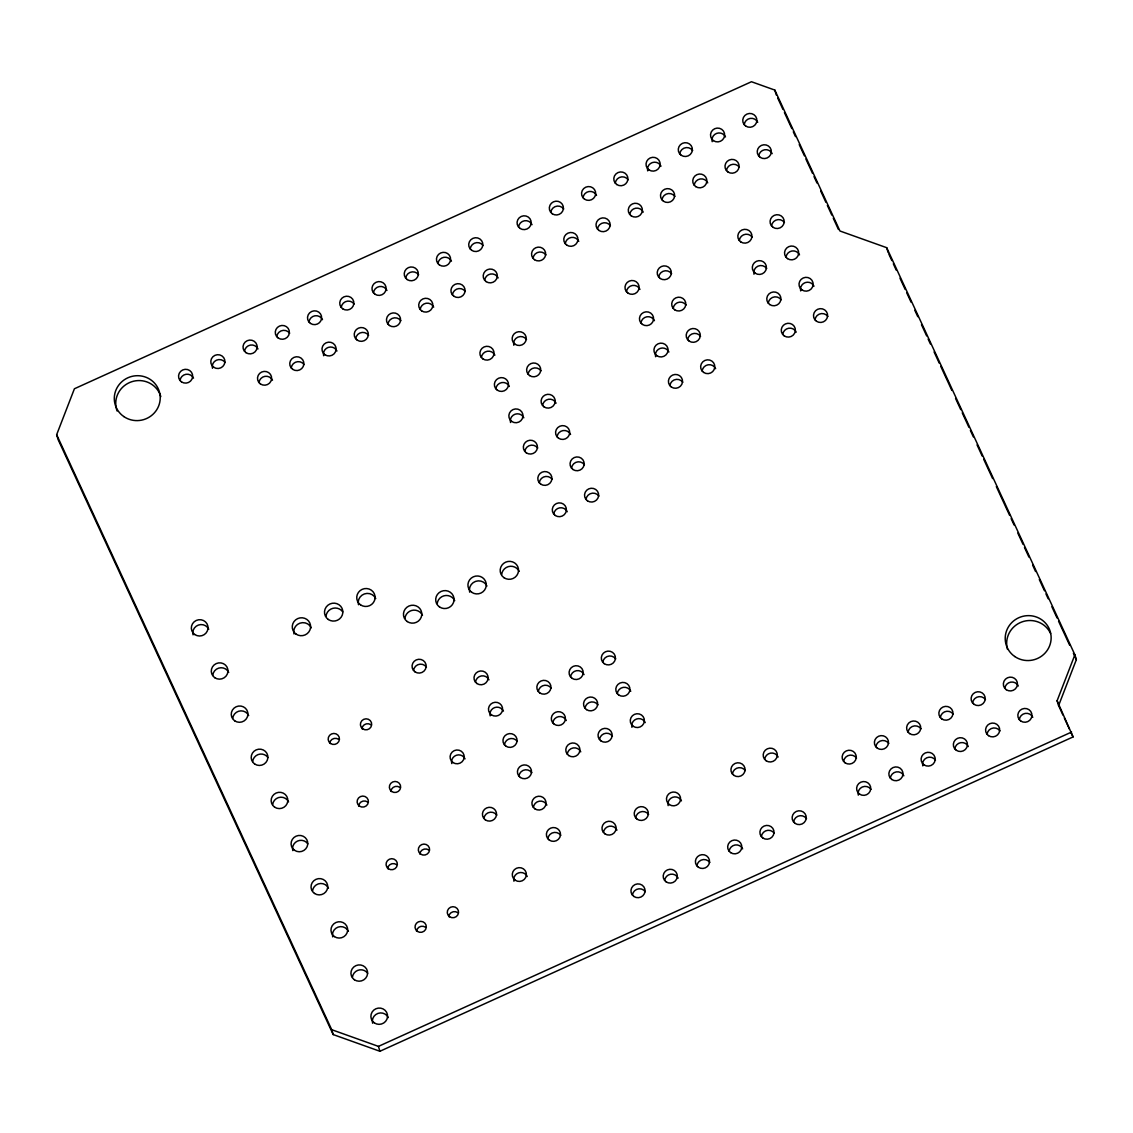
<?xml version="1.0" encoding="UTF-8"?>
<svg xmlns="http://www.w3.org/2000/svg" width="1133" height="1133" viewBox="0 0 1133 1133"><rect width="100%" height="100%" fill="white"/><g stroke="black" fill="none" stroke-linecap="round" stroke-linejoin="round"><path stroke-width="1.5" d="M1074.891 654.789L1057.117 700.732L1073.064 736.932L379.909 1051.268L333.187 1034.571L58.109 439.576L56.65 434.704L74.41 388.761L751.462 81.732L774.816 90.073L839.964 231.005L886.686 247.688L1074.891 654.789L1076.35 659.675L1058.59 705.604L1062.924 715.008M56.65 434.704L331.714 1029.699L378.436 1046.382L1071.606 732.045M888.881 254.174L891.855 260.59M893.328 263.791L896.288 270.206M899.999 278.222L905.182 289.439M906.669 292.64L911.116 302.256M914.813 310.272L917.787 316.688M921.483 324.704L926.681 335.92M928.154 339.121L930.377 343.936M934.088 351.938L939.271 363.169M940.758 366.37L951.862 390.418M955.572 398.419L960.756 409.65M962.243 412.851L968.913 427.268M970.386 430.483L973.36 436.885M977.057 444.901L982.24 456.117M983.727 459.332L992.621 478.565M996.332 486.581L1009.659 515.43M1011.146 518.631L1014.106 525.046M1017.816 533.062L1023 544.279M1024.487 547.48L1028.934 557.096M1032.63 565.112L1035.59 571.528M1039.301 579.529L1044.484 590.76M1045.971 593.961L1048.195 598.762M1051.891 606.778L1057.089 618.009M1058.562 621.21L1069.679 645.244M1073.39 653.259L1076.35 659.675M777.762 98.16L782.945 109.377M784.418 112.578L791.825 128.595M793.298 131.796L795.522 136.597M799.232 144.599L804.416 155.816M805.889 159.017L812.559 173.42M814.032 176.635L816.992 183.036M820.703 191.038L825.886 202.255M827.359 205.455L831.806 215.058M833.279 218.258L838.462 229.475M1064.383 718.138L1069.439 729.1M1070.897 732.23L1073.064 736.932M1057.117 700.732L1058.59 705.604M886.686 247.688L888.145 252.574M774.816 90.073L776.275 94.96M378.436 1046.382L379.909 1051.268M331.714 1029.699L333.187 1034.571M702.148 371.015A7.081 6.897 -16.7 0 1 715.631 368.692M669.915 385.631A7.081 6.897 -16.7 0 1 682.788 382.274M687.674 339.702A7.081 6.897 -16.7 0 1 700.562 336.345M655.61 356.725A7.081 6.897 -16.7 0 1 660.128 348.426A7.081 6.897 -16.7 0 1 668.909 351.995M673.2 308.388A7.081 6.897 -16.7 0 1 686.074 305.032M640.952 323.004A7.081 6.897 -16.7 0 1 654.435 320.681M658.712 277.061A7.081 6.897 -16.7 0 1 671.6 273.704M626.478 291.691A7.081 6.897 -16.7 0 1 639.961 289.368M668.144 805.605A7.081 6.897 -16.7 0 1 672.662 797.306A7.081 6.897 -16.7 0 1 681.443 800.875M635.712 817.828A7.081 6.897 -16.7 0 1 648.6 814.471M603.478 832.443A7.081 6.897 -16.7 0 1 616.961 830.121M475.492 682.137A7.081 6.897 -16.7 0 1 488.974 679.814M490.15 715.858A7.081 6.897 -16.7 0 1 494.668 707.573A7.081 6.897 -16.7 0 1 503.449 711.127M504.454 744.778A7.081 6.897 -16.7 0 1 517.328 741.421M518.928 776.091A7.081 6.897 -16.7 0 1 531.816 772.734M533.402 807.404A7.081 6.897 -16.7 0 1 546.885 805.081M547.876 838.717A7.081 6.897 -16.7 0 1 560.764 835.361M599.527 739.537A7.081 6.897 -16.7 0 1 612.415 736.181M585.053 708.224A7.081 6.897 -16.7 0 1 597.941 704.868M570.565 676.911A7.081 6.897 -16.7 0 1 584.047 674.588M513.943 881.219A7.081 6.897 -16.7 0 1 518.475 872.92A7.081 6.897 -16.7 0 1 527.242 876.489M212.466 368.282A7.081 6.897 -16.7 0 1 225.17 362.518M180.048 380.504A7.081 6.897 -16.7 0 1 193.516 378.167M373.479 292.781A7.081 6.897 -16.7 0 1 386.962 290.445M341.245 307.397A7.081 6.897 -16.7 0 1 354.133 304.041M308.997 322.013A7.081 6.897 -16.7 0 1 322.48 319.69M758.728 155.957A7.081 6.897 -16.7 0 1 772.196 153.635M726.48 170.573A7.081 6.897 -16.7 0 1 739.367 167.217M694.246 185.189A7.081 6.897 -16.7 0 1 707.728 182.866M661.998 199.819A7.081 6.897 -16.7 0 1 674.886 196.462M629.764 214.434A7.081 6.897 -16.7 0 1 643.247 212.112M597.516 229.064A7.081 6.897 -16.7 0 1 610.404 225.694M565.282 243.68A7.081 6.897 -16.7 0 1 578.765 241.357M533.048 258.296A7.081 6.897 -16.7 0 1 545.922 254.939M484.683 280.233A7.081 6.897 -16.7 0 1 498.166 277.911M452.435 294.849A7.081 6.897 -16.7 0 1 465.323 291.493M420.201 309.465A7.081 6.897 -16.7 0 1 433.684 307.142M387.968 324.095A7.081 6.897 -16.7 0 1 400.841 320.738M355.72 338.71A7.081 6.897 -16.7 0 1 368.607 335.354M323.656 355.734A7.081 6.897 -16.7 0 1 328.188 347.434A7.081 6.897 -16.7 0 1 336.954 351.003M291.238 367.956A7.081 6.897 -16.7 0 1 304.126 364.599M259.004 382.572A7.081 6.897 -16.7 0 1 272.487 380.249M739.311 240.522A7.081 6.897 -16.7 0 1 752.199 237.165M437.196 603.677A9.206 8.965 -16.7 0 1 454.715 600.66M664.674 880.454A7.081 6.897 -16.7 0 1 678.157 878.132M696.908 865.839A7.081 6.897 -16.7 0 1 709.796 862.482M858.29 795.139A7.081 6.897 -16.7 0 1 871.008 789.375M890.354 778.116A7.081 6.897 -16.7 0 1 903.837 775.793M954.836 748.871A7.081 6.897 -16.7 0 1 968.318 746.548M922.772 765.894A7.081 6.897 -16.7 0 1 935.476 760.13M987.07 734.255A7.081 6.897 -16.7 0 1 999.957 730.898M1019.318 719.625A7.081 6.897 -16.7 0 1 1032.8 717.302M843.632 761.418A7.081 6.897 -16.7 0 1 856.52 758.062M875.88 746.803A7.081 6.897 -16.7 0 1 888.768 743.446M940.362 717.557A7.081 6.897 -16.7 0 1 953.25 714.201M908.114 732.173A7.081 6.897 -16.7 0 1 921.002 728.816M1004.844 688.312A7.081 6.897 -16.7 0 1 1018.312 685.989M972.596 702.942A7.081 6.897 -16.7 0 1 985.483 699.585M244.53 351.258A7.081 6.897 -16.7 0 1 257.998 348.936M679.758 153.876A7.081 6.897 -16.7 0 1 692.645 150.519M615.29 183.121A7.081 6.897 -16.7 0 1 628.164 179.765M647.708 170.899A7.081 6.897 -16.7 0 1 652.226 162.614A7.081 6.897 -16.7 0 1 661.006 166.183M550.808 212.367A7.081 6.897 -16.7 0 1 563.696 209.01M583.042 197.737A7.081 6.897 -16.7 0 1 596.524 195.414M470.209 248.92A7.081 6.897 -16.7 0 1 483.097 245.549M518.56 226.982A7.081 6.897 -16.7 0 1 532.043 224.66M405.727 278.151A7.081 6.897 -16.7 0 1 418.615 274.795M437.961 263.536A7.081 6.897 -16.7 0 1 451.444 261.213M332.705 936.906A8.37 8.143 -16.7 0 1 338.045 927.12A8.37 8.143 -16.7 0 1 348.412 931.326M272.642 804.614A8.37 8.143 -16.7 0 1 288.561 801.881M312.538 890.92A8.37 8.143 -16.7 0 1 328.457 888.173M292.796 850.614A8.37 8.143 -16.7 0 1 307.808 843.802M252.687 761.475A8.37 8.143 -16.7 0 1 267.912 757.51M232.732 718.322A8.37 8.143 -16.7 0 1 248.665 715.574M372.601 1023.212A8.37 8.143 -16.7 0 1 377.94 1013.412A8.37 8.143 -16.7 0 1 388.307 1017.632M352.434 977.227A8.37 8.143 -16.7 0 1 367.659 973.261M193.049 634.848A8.37 8.143 -16.7 0 1 198.388 625.062A8.37 8.143 -16.7 0 1 208.755 629.268M212.792 675.169A8.37 8.143 -16.7 0 1 228.71 672.421M469.671 592.177A9.206 8.965 -16.7 0 1 475.548 581.399A9.206 8.965 -16.7 0 1 486.949 586.03M501.678 574.431A9.206 8.965 -16.7 0 1 519.183 571.414M293.999 633.97A9.206 8.965 -16.7 0 1 299.863 623.192A9.206 8.965 -16.7 0 1 311.278 627.824M325.992 616.225A9.206 8.965 -16.7 0 1 342.747 611.862M358.481 604.725A9.206 8.965 -16.7 0 1 364.344 593.947A9.206 8.965 -16.7 0 1 375.745 598.578M404.963 618.292A9.206 8.965 -16.7 0 1 422.467 615.276M761.39 836.593A7.081 6.897 -16.7 0 1 774.278 833.237M729.156 851.223A7.081 6.897 -16.7 0 1 742.639 848.886M632.441 895.084A7.081 6.897 -16.7 0 1 645.314 891.713M276.764 336.643A7.081 6.897 -16.7 0 1 289.651 333.286M712.19 141.667A7.081 6.897 -16.7 0 1 716.707 133.368A7.081 6.897 -16.7 0 1 725.488 136.937M744.239 124.644A7.081 6.897 -16.7 0 1 757.722 122.307M793.638 821.977A7.081 6.897 -16.7 0 1 806.526 818.621M538.331 691.527A7.081 6.897 -16.7 0 1 551.219 688.17M631.945 727.315A7.081 6.897 -16.7 0 1 636.463 719.03A7.081 6.897 -16.7 0 1 645.244 722.599M602.813 662.281A7.081 6.897 -16.7 0 1 615.701 658.924M617.287 693.608A7.081 6.897 -16.7 0 1 630.769 691.272M451.755 763.571A7.081 6.897 -16.7 0 1 456.287 755.286A7.081 6.897 -16.7 0 1 465.054 758.841M483.918 818.479A7.081 6.897 -16.7 0 1 496.806 815.123M413.545 670.467A7.081 6.897 -16.7 0 1 426.433 667.11M513.816 345.268A7.081 6.897 -16.7 0 1 526.519 339.503M586.016 499.441A7.081 6.897 -16.7 0 1 598.904 496.084M481.398 357.476A7.081 6.897 -16.7 0 1 494.88 355.153M553.782 514.056A7.081 6.897 -16.7 0 1 567.265 511.734M732.442 773.966A7.081 6.897 -16.7 0 1 745.33 770.61M764.676 759.351A7.081 6.897 -16.7 0 1 778.159 757.014M495.872 388.789A7.081 6.897 -16.7 0 1 509.354 386.466M510.53 422.51A7.081 6.897 -16.7 0 1 515.048 414.225A7.081 6.897 -16.7 0 1 523.828 417.78M528.12 374.173A7.081 6.897 -16.7 0 1 540.993 370.817M524.834 451.43A7.081 6.897 -16.7 0 1 537.708 448.073M542.594 405.487A7.081 6.897 -16.7 0 1 556.076 403.164M539.308 482.743A7.081 6.897 -16.7 0 1 552.196 479.386M557.068 436.8A7.081 6.897 -16.7 0 1 570.55 434.477M571.542 468.127A7.081 6.897 -16.7 0 1 584.43 464.757M567.279 754.153A7.081 6.897 -16.7 0 1 580.762 751.83M552.805 722.84A7.081 6.897 -16.7 0 1 566.288 720.517M419.805 853.999A5.665 5.509 -16.7 0 1 428.727 849.948M387.557 868.614A5.665 5.509 -16.7 0 1 396.493 864.578M358.609 805.988A5.665 5.509 -16.7 0 1 367.531 801.937M390.843 791.372A5.665 5.509 -16.7 0 1 399.779 787.322M329.646 743.361A5.665 5.509 -16.7 0 1 338.583 739.311M361.894 728.731A5.665 5.509 -16.7 0 1 370.817 724.695M416.519 931.255A5.665 5.509 -16.7 0 1 425.441 927.205M448.753 916.625A5.665 5.509 -16.7 0 1 457.69 912.589M814.995 319.846A7.081 6.897 -16.7 0 1 827.869 316.489M782.747 334.462A7.081 6.897 -16.7 0 1 796.23 332.139M800.691 290.926A7.081 6.897 -16.7 0 1 805.209 282.627A7.081 6.897 -16.7 0 1 813.99 286.196M768.273 303.148A7.081 6.897 -16.7 0 1 781.161 299.792M786.033 257.205A7.081 6.897 -16.7 0 1 799.516 254.883M753.983 274.228A7.081 6.897 -16.7 0 1 766.687 268.479M771.559 225.892A7.081 6.897 -16.7 0 1 784.447 222.535M1007.52 649.393A23.028 22.419 -16.7 0 1 1021.796 621.975A23.028 22.419 -16.7 0 1 1050.588 633.474M117.124 411.024A23.028 22.419 -16.7 0 1 131.669 381.75A23.028 22.419 -16.7 0 1 160.829 396.621M703.579 372.403A7.081 6.897 -16.7 0 0 714.753 367.333A7.081 6.897 -16.7 0 0 704.825 360.464A7.081 6.897 -16.7 0 0 703.579 372.403M671.345 387.019A7.081 6.897 -16.7 0 0 682.505 381.948A7.081 6.897 -16.7 0 0 672.577 375.094A7.081 6.897 -16.7 0 0 671.345 387.019M689.105 341.075A7.081 6.897 -16.7 0 0 700.265 336.019A7.081 6.897 -16.7 0 0 690.337 329.151A7.081 6.897 -16.7 0 0 689.105 341.075M656.857 355.705A7.081 6.897 -16.7 0 0 668.031 350.635A7.081 6.897 -16.7 0 0 658.103 343.781A7.081 6.897 -16.7 0 0 656.857 355.705M674.631 309.762A7.081 6.897 -16.7 0 0 685.791 304.706A7.081 6.897 -16.7 0 0 675.863 297.837A7.081 6.897 -16.7 0 0 674.631 309.762M642.383 324.392A7.081 6.897 -16.7 0 0 653.557 319.322A7.081 6.897 -16.7 0 0 643.629 312.453A7.081 6.897 -16.7 0 0 642.383 324.392M660.142 278.449A7.081 6.897 -16.7 0 0 671.317 273.393A7.081 6.897 -16.7 0 0 661.389 266.524A7.081 6.897 -16.7 0 0 660.142 278.449M627.909 293.065A7.081 6.897 -16.7 0 0 639.083 288.009A7.081 6.897 -16.7 0 0 629.155 281.14A7.081 6.897 -16.7 0 0 627.909 293.065M669.391 804.586A7.081 6.897 -16.7 0 0 680.565 799.53A7.081 6.897 -16.7 0 0 670.637 792.661A7.081 6.897 -16.7 0 0 669.391 804.586M637.157 819.216A7.081 6.897 -16.7 0 0 648.317 814.145A7.081 6.897 -16.7 0 0 638.389 807.277A7.081 6.897 -16.7 0 0 637.157 819.216M604.909 833.831A7.081 6.897 -16.7 0 0 616.083 828.761A7.081 6.897 -16.7 0 0 606.155 821.907A7.081 6.897 -16.7 0 0 604.909 833.831M476.922 683.525A7.081 6.897 -16.7 0 0 488.096 678.469A7.081 6.897 -16.7 0 0 478.168 671.6A7.081 6.897 -16.7 0 0 476.922 683.525M491.396 714.838A7.081 6.897 -16.7 0 0 502.57 709.782A7.081 6.897 -16.7 0 0 492.643 702.913A7.081 6.897 -16.7 0 0 491.396 714.838M505.885 746.151A7.081 6.897 -16.7 0 0 517.045 741.095A7.081 6.897 -16.7 0 0 507.117 734.226A7.081 6.897 -16.7 0 0 505.885 746.151M520.359 777.479A7.081 6.897 -16.7 0 0 531.519 772.409A7.081 6.897 -16.7 0 0 521.605 765.54A7.081 6.897 -16.7 0 0 520.359 777.479M534.833 808.792A7.081 6.897 -16.7 0 0 546.007 803.722A7.081 6.897 -16.7 0 0 536.079 796.867A7.081 6.897 -16.7 0 0 534.833 808.792M549.307 840.105A7.081 6.897 -16.7 0 0 560.481 835.035A7.081 6.897 -16.7 0 0 550.553 828.181A7.081 6.897 -16.7 0 0 549.307 840.105M600.957 740.925A7.081 6.897 -16.7 0 0 612.132 735.855A7.081 6.897 -16.7 0 0 602.204 729.001A7.081 6.897 -16.7 0 0 600.957 740.925M586.483 709.612A7.081 6.897 -16.7 0 0 597.643 704.542A7.081 6.897 -16.7 0 0 587.715 697.673A7.081 6.897 -16.7 0 0 586.483 709.612M572.009 678.285A7.081 6.897 -16.7 0 0 583.169 673.229A7.081 6.897 -16.7 0 0 573.241 666.36A7.081 6.897 -16.7 0 0 572.009 678.285M515.203 880.199A7.081 6.897 -16.7 0 0 526.363 875.129A7.081 6.897 -16.7 0 0 516.436 868.275A7.081 6.897 -16.7 0 0 515.203 880.199M213.712 367.262A7.081 6.897 -16.7 0 0 224.886 362.192A7.081 6.897 -16.7 0 0 214.958 355.337A7.081 6.897 -16.7 0 0 213.712 367.262M181.478 381.878A7.081 6.897 -16.7 0 0 192.638 376.822A7.081 6.897 -16.7 0 0 182.71 369.953A7.081 6.897 -16.7 0 0 181.478 381.878M497.302 390.177A7.081 6.897 -16.7 0 0 508.476 385.121A7.081 6.897 -16.7 0 0 498.548 378.252A7.081 6.897 -16.7 0 0 497.302 390.177M342.676 308.785A7.081 6.897 -16.7 0 0 353.836 303.715A7.081 6.897 -16.7 0 0 343.922 296.846A7.081 6.897 -16.7 0 0 342.676 308.785M374.91 294.155A7.081 6.897 -16.7 0 0 386.084 289.099A7.081 6.897 -16.7 0 0 376.156 282.23A7.081 6.897 -16.7 0 0 374.91 294.155M310.428 323.401A7.081 6.897 -16.7 0 0 321.602 318.331A7.081 6.897 -16.7 0 0 311.674 311.476A7.081 6.897 -16.7 0 0 310.428 323.401M760.158 157.331A7.081 6.897 -16.7 0 0 771.318 152.275A7.081 6.897 -16.7 0 0 761.39 145.406A7.081 6.897 -16.7 0 0 760.158 157.331M727.91 171.961A7.081 6.897 -16.7 0 0 739.084 166.891A7.081 6.897 -16.7 0 0 729.156 160.036A7.081 6.897 -16.7 0 0 727.91 171.961M695.676 186.577A7.081 6.897 -16.7 0 0 706.836 181.521A7.081 6.897 -16.7 0 0 696.908 174.652A7.081 6.897 -16.7 0 0 695.676 186.577M663.428 201.207A7.081 6.897 -16.7 0 0 674.602 196.136A7.081 6.897 -16.7 0 0 664.674 189.268A7.081 6.897 -16.7 0 0 663.428 201.207M631.194 215.822A7.081 6.897 -16.7 0 0 642.354 210.752A7.081 6.897 -16.7 0 0 632.441 203.898A7.081 6.897 -16.7 0 0 631.194 215.822M598.946 230.438A7.081 6.897 -16.7 0 0 610.12 225.382A7.081 6.897 -16.7 0 0 600.193 218.513A7.081 6.897 -16.7 0 0 598.946 230.438M566.712 245.068A7.081 6.897 -16.7 0 0 577.887 239.998A7.081 6.897 -16.7 0 0 567.959 233.129A7.081 6.897 -16.7 0 0 566.712 245.068M534.479 259.684A7.081 6.897 -16.7 0 0 545.639 254.613A7.081 6.897 -16.7 0 0 535.711 247.759A7.081 6.897 -16.7 0 0 534.479 259.684M486.114 281.607A7.081 6.897 -16.7 0 0 497.288 276.551A7.081 6.897 -16.7 0 0 487.36 269.682A7.081 6.897 -16.7 0 0 486.114 281.607M453.866 296.237A7.081 6.897 -16.7 0 0 465.04 291.167A7.081 6.897 -16.7 0 0 455.112 284.312A7.081 6.897 -16.7 0 0 453.866 296.237M421.632 310.853A7.081 6.897 -16.7 0 0 432.806 305.783A7.081 6.897 -16.7 0 0 422.878 298.928A7.081 6.897 -16.7 0 0 421.632 310.853M389.398 325.468A7.081 6.897 -16.7 0 0 400.558 320.412A7.081 6.897 -16.7 0 0 390.63 313.544A7.081 6.897 -16.7 0 0 389.398 325.468M357.15 340.098A7.081 6.897 -16.7 0 0 368.324 335.028A7.081 6.897 -16.7 0 0 358.396 328.173A7.081 6.897 -16.7 0 0 357.15 340.098M324.916 354.714A7.081 6.897 -16.7 0 0 336.076 349.644A7.081 6.897 -16.7 0 0 326.148 342.789A7.081 6.897 -16.7 0 0 324.916 354.714M292.668 369.33A7.081 6.897 -16.7 0 0 303.842 364.274A7.081 6.897 -16.7 0 0 293.914 357.405A7.081 6.897 -16.7 0 0 292.668 369.33M260.434 383.96A7.081 6.897 -16.7 0 0 271.594 378.889A7.081 6.897 -16.7 0 0 261.666 372.035A7.081 6.897 -16.7 0 0 260.434 383.96M730.587 852.597A7.081 6.897 -16.7 0 0 741.761 847.541A7.081 6.897 -16.7 0 0 731.833 840.672A7.081 6.897 -16.7 0 0 730.587 852.597M740.741 241.896A7.081 6.897 -16.7 0 0 751.915 236.839A7.081 6.897 -16.7 0 0 741.988 229.971A7.081 6.897 -16.7 0 0 740.741 241.896M666.105 881.842A7.081 6.897 -16.7 0 0 677.279 876.772A7.081 6.897 -16.7 0 0 667.351 869.917A7.081 6.897 -16.7 0 0 666.105 881.842M439.491 606.934A9.206 8.965 -16.7 0 0 454.007 600.348A9.206 8.965 -16.7 0 0 441.105 591.44A9.206 8.965 -16.7 0 0 439.491 606.934M698.339 867.227A7.081 6.897 -16.7 0 0 709.513 862.156A7.081 6.897 -16.7 0 0 699.585 855.288A7.081 6.897 -16.7 0 0 698.339 867.227M859.55 794.12A7.081 6.897 -16.7 0 0 870.71 789.05A7.081 6.897 -16.7 0 0 860.783 782.195A7.081 6.897 -16.7 0 0 859.55 794.12M891.784 779.49A7.081 6.897 -16.7 0 0 902.959 774.434A7.081 6.897 -16.7 0 0 893.031 767.565A7.081 6.897 -16.7 0 0 891.784 779.49M956.266 750.258A7.081 6.897 -16.7 0 0 967.44 745.188A7.081 6.897 -16.7 0 0 957.512 738.334A7.081 6.897 -16.7 0 0 956.266 750.258M924.032 764.874A7.081 6.897 -16.7 0 0 935.192 759.818A7.081 6.897 -16.7 0 0 925.264 752.949A7.081 6.897 -16.7 0 0 924.032 764.874M988.5 735.629A7.081 6.897 -16.7 0 0 999.674 730.573A7.081 6.897 -16.7 0 0 989.746 723.704A7.081 6.897 -16.7 0 0 988.5 735.629M1020.748 721.013A7.081 6.897 -16.7 0 0 1031.908 715.943A7.081 6.897 -16.7 0 0 1021.994 709.088A7.081 6.897 -16.7 0 0 1020.748 721.013M845.062 762.806A7.081 6.897 -16.7 0 0 856.236 757.736A7.081 6.897 -16.7 0 0 846.309 750.882A7.081 6.897 -16.7 0 0 845.062 762.806M877.31 748.177A7.081 6.897 -16.7 0 0 888.47 743.121A7.081 6.897 -16.7 0 0 878.557 736.252A7.081 6.897 -16.7 0 0 877.31 748.177M909.544 733.561A7.081 6.897 -16.7 0 0 920.718 728.491A7.081 6.897 -16.7 0 0 910.79 721.636A7.081 6.897 -16.7 0 0 909.544 733.561M941.792 718.945A7.081 6.897 -16.7 0 0 952.952 713.875A7.081 6.897 -16.7 0 0 943.024 707.006A7.081 6.897 -16.7 0 0 941.792 718.945M1006.274 689.7A7.081 6.897 -16.7 0 0 1017.434 684.629A7.081 6.897 -16.7 0 0 1007.506 677.775A7.081 6.897 -16.7 0 0 1006.274 689.7M974.026 704.315A7.081 6.897 -16.7 0 0 985.2 699.259A7.081 6.897 -16.7 0 0 975.272 692.39A7.081 6.897 -16.7 0 0 974.026 704.315M245.96 352.646A7.081 6.897 -16.7 0 0 257.12 347.576A7.081 6.897 -16.7 0 0 247.192 340.707A7.081 6.897 -16.7 0 0 245.96 352.646M681.202 155.263A7.081 6.897 -16.7 0 0 692.362 150.193A7.081 6.897 -16.7 0 0 682.434 143.339A7.081 6.897 -16.7 0 0 681.202 155.263M648.954 169.879A7.081 6.897 -16.7 0 0 660.128 164.823A7.081 6.897 -16.7 0 0 650.2 157.954A7.081 6.897 -16.7 0 0 648.954 169.879M616.72 184.509A7.081 6.897 -16.7 0 0 627.88 179.439A7.081 6.897 -16.7 0 0 617.952 172.584A7.081 6.897 -16.7 0 0 616.72 184.509M584.472 199.125A7.081 6.897 -16.7 0 0 595.646 194.055A7.081 6.897 -16.7 0 0 585.719 187.2A7.081 6.897 -16.7 0 0 584.472 199.125M552.238 213.74A7.081 6.897 -16.7 0 0 563.398 208.684A7.081 6.897 -16.7 0 0 553.471 201.816A7.081 6.897 -16.7 0 0 552.238 213.74M471.64 250.294A7.081 6.897 -16.7 0 0 482.8 245.238A7.081 6.897 -16.7 0 0 472.872 238.369A7.081 6.897 -16.7 0 0 471.64 250.294M519.99 228.37A7.081 6.897 -16.7 0 0 531.165 223.3A7.081 6.897 -16.7 0 0 521.237 216.445A7.081 6.897 -16.7 0 0 519.99 228.37M407.158 279.539A7.081 6.897 -16.7 0 0 418.318 274.469A7.081 6.897 -16.7 0 0 408.39 267.615A7.081 6.897 -16.7 0 0 407.158 279.539M439.392 264.924A7.081 6.897 -16.7 0 0 450.566 259.854A7.081 6.897 -16.7 0 0 440.638 252.985A7.081 6.897 -16.7 0 0 439.392 264.924M314.492 893.441A8.37 8.143 -16.7 0 0 327.678 887.465A8.37 8.143 -16.7 0 0 315.951 879.35A8.37 8.143 -16.7 0 0 314.492 893.441M334.433 936.594A8.37 8.143 -16.7 0 0 347.633 930.604A8.37 8.143 -16.7 0 0 335.906 922.503A8.37 8.143 -16.7 0 0 334.433 936.594M274.597 807.135A8.37 8.143 -16.7 0 0 287.782 801.158A8.37 8.143 -16.7 0 0 276.055 793.058A8.37 8.143 -16.7 0 0 274.597 807.135M294.538 850.288A8.37 8.143 -16.7 0 0 307.737 844.312A8.37 8.143 -16.7 0 0 296.01 836.196A8.37 8.143 -16.7 0 0 294.538 850.288M254.642 763.982A8.37 8.143 -16.7 0 0 267.841 758.005A8.37 8.143 -16.7 0 0 256.115 749.904A8.37 8.143 -16.7 0 0 254.642 763.982M234.701 720.829A8.37 8.143 -16.7 0 0 247.886 714.852A8.37 8.143 -16.7 0 0 236.16 706.751A8.37 8.143 -16.7 0 0 234.701 720.829M354.388 979.748A8.37 8.143 -16.7 0 0 367.574 973.757A8.37 8.143 -16.7 0 0 355.861 965.656A8.37 8.143 -16.7 0 0 354.388 979.748M374.343 1022.887A8.37 8.143 -16.7 0 0 387.528 1016.91A8.37 8.143 -16.7 0 0 375.802 1008.809A8.37 8.143 -16.7 0 0 374.343 1022.887M194.791 634.537A8.37 8.143 -16.7 0 0 207.99 628.546A8.37 8.143 -16.7 0 0 196.264 620.445A8.37 8.143 -16.7 0 0 194.791 634.537M214.746 677.69A8.37 8.143 -16.7 0 0 227.931 671.699A8.37 8.143 -16.7 0 0 216.205 663.598A8.37 8.143 -16.7 0 0 214.746 677.69M471.739 592.318A9.206 8.965 -16.7 0 0 486.241 585.733A9.206 8.965 -16.7 0 0 473.339 576.81A9.206 8.965 -16.7 0 0 471.739 592.318M503.973 577.688A9.206 8.965 -16.7 0 0 518.489 571.117A9.206 8.965 -16.7 0 0 505.587 562.195A9.206 8.965 -16.7 0 0 503.973 577.688M328.301 619.482A9.206 8.965 -16.7 0 0 342.803 612.896A9.206 8.965 -16.7 0 0 329.901 603.988A9.206 8.965 -16.7 0 0 328.301 619.482M296.053 634.098A9.206 8.965 -16.7 0 0 310.569 627.526A9.206 8.965 -16.7 0 0 297.667 618.604A9.206 8.965 -16.7 0 0 296.053 634.098M360.535 604.852A9.206 8.965 -16.7 0 0 375.051 598.281A9.206 8.965 -16.7 0 0 362.149 589.358A9.206 8.965 -16.7 0 0 360.535 604.852M407.257 621.55A9.206 8.965 -16.7 0 0 421.759 614.978A9.206 8.965 -16.7 0 0 408.871 606.056A9.206 8.965 -16.7 0 0 407.257 621.55M762.821 837.981A7.081 6.897 -16.7 0 0 773.995 832.911A7.081 6.897 -16.7 0 0 764.067 826.056A7.081 6.897 -16.7 0 0 762.821 837.981M633.871 896.458A7.081 6.897 -16.7 0 0 645.031 891.402A7.081 6.897 -16.7 0 0 635.103 884.533A7.081 6.897 -16.7 0 0 633.871 896.458M278.194 338.016A7.081 6.897 -16.7 0 0 289.368 332.96A7.081 6.897 -16.7 0 0 279.44 326.092A7.081 6.897 -16.7 0 0 278.194 338.016M713.436 140.648A7.081 6.897 -16.7 0 0 724.61 135.578A7.081 6.897 -16.7 0 0 714.682 128.723A7.081 6.897 -16.7 0 0 713.436 140.648M745.67 126.018A7.081 6.897 -16.7 0 0 756.844 120.962A7.081 6.897 -16.7 0 0 746.916 114.093A7.081 6.897 -16.7 0 0 745.67 126.018M795.069 823.365A7.081 6.897 -16.7 0 0 806.229 818.295A7.081 6.897 -16.7 0 0 796.301 811.426A7.081 6.897 -16.7 0 0 795.069 823.365M539.761 692.914A7.081 6.897 -16.7 0 0 550.935 687.844A7.081 6.897 -16.7 0 0 541.008 680.99A7.081 6.897 -16.7 0 0 539.761 692.914M633.191 726.295A7.081 6.897 -16.7 0 0 644.365 721.239A7.081 6.897 -16.7 0 0 634.438 714.371A7.081 6.897 -16.7 0 0 633.191 726.295M604.243 663.669A7.081 6.897 -16.7 0 0 615.417 658.599A7.081 6.897 -16.7 0 0 605.489 651.744A7.081 6.897 -16.7 0 0 604.243 663.669M618.717 694.982A7.081 6.897 -16.7 0 0 629.891 689.926A7.081 6.897 -16.7 0 0 619.963 683.057A7.081 6.897 -16.7 0 0 618.717 694.982M453.016 762.551A7.081 6.897 -16.7 0 0 464.176 757.495A7.081 6.897 -16.7 0 0 454.248 750.627A7.081 6.897 -16.7 0 0 453.016 762.551M485.349 819.867A7.081 6.897 -16.7 0 0 496.523 814.797A7.081 6.897 -16.7 0 0 486.595 807.942A7.081 6.897 -16.7 0 0 485.349 819.867M414.975 671.841A7.081 6.897 -16.7 0 0 426.15 666.785A7.081 6.897 -16.7 0 0 416.222 659.916A7.081 6.897 -16.7 0 0 414.975 671.841M515.062 344.248A7.081 6.897 -16.7 0 0 526.236 339.178A7.081 6.897 -16.7 0 0 516.308 332.323A7.081 6.897 -16.7 0 0 515.062 344.248M587.461 500.814A7.081 6.897 -16.7 0 0 598.621 495.758A7.081 6.897 -16.7 0 0 588.693 488.889A7.081 6.897 -16.7 0 0 587.461 500.814M482.828 358.864A7.081 6.897 -16.7 0 0 494.002 353.793A7.081 6.897 -16.7 0 0 484.074 346.939A7.081 6.897 -16.7 0 0 482.828 358.864M555.212 515.444A7.081 6.897 -16.7 0 0 566.387 510.374A7.081 6.897 -16.7 0 0 556.459 503.519A7.081 6.897 -16.7 0 0 555.212 515.444M733.872 775.354A7.081 6.897 -16.7 0 0 745.032 770.284A7.081 6.897 -16.7 0 0 735.119 763.415A7.081 6.897 -16.7 0 0 733.872 775.354M766.106 760.725A7.081 6.897 -16.7 0 0 777.28 755.669A7.081 6.897 -16.7 0 0 767.353 748.8A7.081 6.897 -16.7 0 0 766.106 760.725M511.776 421.49A7.081 6.897 -16.7 0 0 522.95 416.434A7.081 6.897 -16.7 0 0 513.022 409.565A7.081 6.897 -16.7 0 0 511.776 421.49M529.55 375.561A7.081 6.897 -16.7 0 0 540.71 370.491A7.081 6.897 -16.7 0 0 530.782 363.636A7.081 6.897 -16.7 0 0 529.55 375.561M526.264 452.803A7.081 6.897 -16.7 0 0 537.424 447.747A7.081 6.897 -16.7 0 0 527.496 440.879A7.081 6.897 -16.7 0 0 526.264 452.803M544.024 406.874A7.081 6.897 -16.7 0 0 555.184 401.804A7.081 6.897 -16.7 0 0 545.256 394.95A7.081 6.897 -16.7 0 0 544.024 406.874M540.738 484.131A7.081 6.897 -16.7 0 0 551.898 479.061A7.081 6.897 -16.7 0 0 541.985 472.192A7.081 6.897 -16.7 0 0 540.738 484.131M558.498 438.188A7.081 6.897 -16.7 0 0 569.672 433.132A7.081 6.897 -16.7 0 0 559.744 426.263A7.081 6.897 -16.7 0 0 558.498 438.188M568.724 755.541A7.081 6.897 -16.7 0 0 579.884 750.471A7.081 6.897 -16.7 0 0 569.956 743.616A7.081 6.897 -16.7 0 0 568.724 755.541M572.972 469.501A7.081 6.897 -16.7 0 0 584.146 464.445A7.081 6.897 -16.7 0 0 574.219 457.576A7.081 6.897 -16.7 0 0 572.972 469.501M554.235 724.228A7.081 6.897 -16.7 0 0 565.409 719.158A7.081 6.897 -16.7 0 0 555.482 712.303A7.081 6.897 -16.7 0 0 554.235 724.228M420.655 854.126A5.665 5.509 -16.7 0 0 429.577 850.076A5.665 5.509 -16.7 0 0 421.646 844.595A5.665 5.509 -16.7 0 0 420.655 854.126M388.407 868.742A5.665 5.509 -16.7 0 0 397.343 864.691A5.665 5.509 -16.7 0 0 389.398 859.211A5.665 5.509 -16.7 0 0 388.407 868.742M359.458 806.115A5.665 5.509 -16.7 0 0 368.381 802.065A5.665 5.509 -16.7 0 0 360.45 796.584A5.665 5.509 -16.7 0 0 359.458 806.115M391.692 791.5A5.665 5.509 -16.7 0 0 400.629 787.449A5.665 5.509 -16.7 0 0 392.684 781.968A5.665 5.509 -16.7 0 0 391.692 791.5M330.496 743.489A5.665 5.509 -16.7 0 0 339.433 739.438A5.665 5.509 -16.7 0 0 331.502 733.957A5.665 5.509 -16.7 0 0 330.496 743.489M362.744 728.859A5.665 5.509 -16.7 0 0 371.666 724.823A5.665 5.509 -16.7 0 0 363.735 719.328A5.665 5.509 -16.7 0 0 362.744 728.859M417.369 931.383A5.665 5.509 -16.7 0 0 426.291 927.332A5.665 5.509 -16.7 0 0 418.36 921.851A5.665 5.509 -16.7 0 0 417.369 931.383M449.603 916.753A5.665 5.509 -16.7 0 0 458.539 912.702A5.665 5.509 -16.7 0 0 450.594 907.221A5.665 5.509 -16.7 0 0 449.603 916.753M816.426 321.22A7.081 6.897 -16.7 0 0 827.586 316.164A7.081 6.897 -16.7 0 0 817.658 309.295A7.081 6.897 -16.7 0 0 816.426 321.22M784.178 335.85A7.081 6.897 -16.7 0 0 795.352 330.779A7.081 6.897 -16.7 0 0 785.424 323.925A7.081 6.897 -16.7 0 0 784.178 335.85M801.937 289.906A7.081 6.897 -16.7 0 0 813.112 284.85A7.081 6.897 -16.7 0 0 803.184 277.982A7.081 6.897 -16.7 0 0 801.937 289.906M769.704 304.536A7.081 6.897 -16.7 0 0 780.878 299.466A7.081 6.897 -16.7 0 0 770.95 292.597A7.081 6.897 -16.7 0 0 769.704 304.536M787.463 258.593A7.081 6.897 -16.7 0 0 798.638 253.523A7.081 6.897 -16.7 0 0 788.71 246.668A7.081 6.897 -16.7 0 0 787.463 258.593M755.229 273.209A7.081 6.897 -16.7 0 0 766.39 268.153A7.081 6.897 -16.7 0 0 756.462 261.284A7.081 6.897 -16.7 0 0 755.229 273.209M772.989 227.28A7.081 6.897 -16.7 0 0 784.163 222.21A7.081 6.897 -16.7 0 0 774.236 215.355A7.081 6.897 -16.7 0 0 772.989 227.28M1014.729 656.503A23.028 22.419 -16.7 0 0 1051.027 640.046A23.028 22.419 -16.7 0 0 1018.751 617.74A23.028 22.419 -16.7 0 0 1014.729 656.503M123.809 416.562A23.028 22.419 -16.7 0 0 160.107 400.091A23.028 22.419 -16.7 0 0 127.845 377.799A23.028 22.419 -16.7 0 0 123.809 416.562"/></g></svg>
